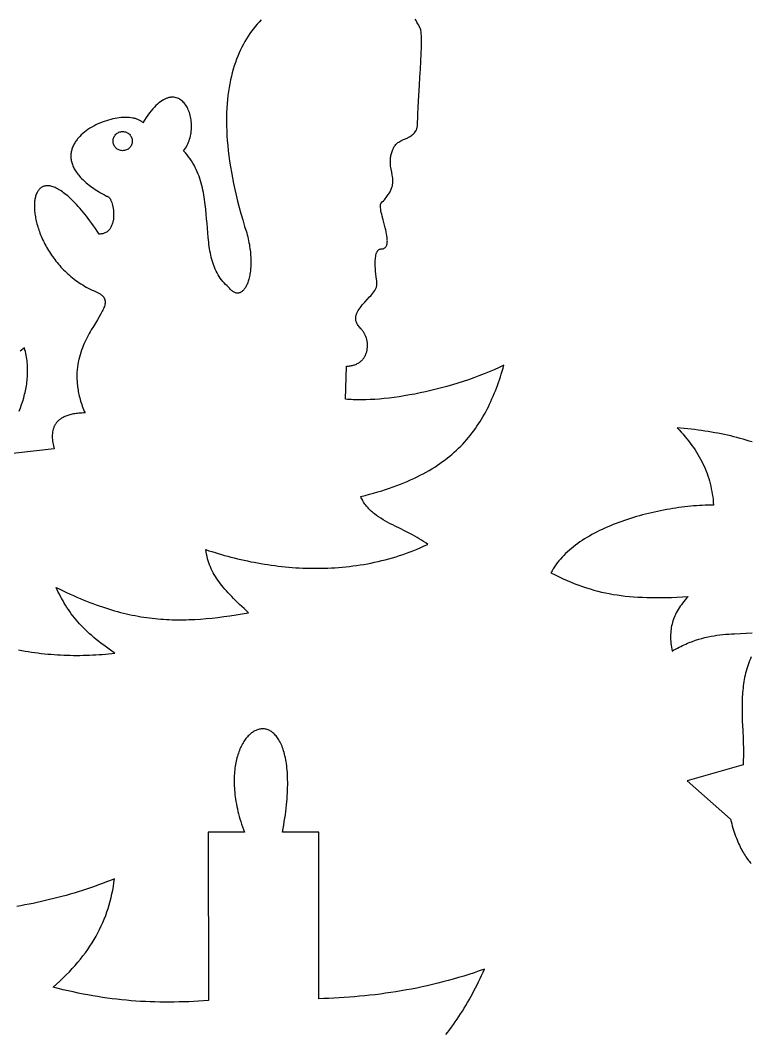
# Model space of a CAD drawing. Extents: x 2 to 372, y 3 to 246.
# Drawn here: x 151 to 192.9, y 124.4 to 182.4 of the extents above; entities that cross this region are included whole.
import ezdxf

# ---------------------------------------------------------------- set-up
doc = ezdxf.new("R2010")
doc.units = 0
doc.layers.add('Default_Layer', color=1, linetype='CONTINUOUS')
doc.layers.add('Vetor', color=1, linetype='CONTINUOUS')

msp = doc.modelspace()

# ---------------------------------------------------------------- linework, layer by layer
at = {"layer": 'Default_Layer'}
msp.add_lwpolyline([(156.304, 175.511), (156.307, 175.567), (156.315, 175.622), (156.329, 175.675), (156.347, 175.725), (156.371, 175.773), (156.398, 175.818), (156.43, 175.861), (156.465, 175.9), (156.504, 175.935), (156.547, 175.967), (156.592, 175.995), (156.64, 176.018), (156.691, 176.036), (156.743, 176.05), (156.798, 176.058), (156.854, 176.061), (156.91, 176.058), (156.965, 176.05), (157.018, 176.036), (157.068, 176.018), (157.116, 175.995), (157.162, 175.967), (157.204, 175.935), (157.243, 175.9), (157.279, 175.861), (157.31, 175.818), (157.338, 175.773), (157.361, 175.725), (157.379, 175.675), (157.393, 175.622), (157.401, 175.567), (157.404, 175.511), (157.401, 175.455), (157.393, 175.4), (157.379, 175.347), (157.361, 175.297), (157.338, 175.249), (157.31, 175.203), (157.279, 175.161), (157.243, 175.122), (157.204, 175.087), (157.162, 175.055), (157.116, 175.027), (157.068, 175.004), (157.018, 174.986), (156.965, 174.972), (156.91, 174.964), (156.854, 174.961), (156.798, 174.964), (156.743, 174.972), (156.691, 174.986), (156.64, 175.004), (156.592, 175.027), (156.547, 175.055), (156.504, 175.087), (156.465, 175.122), (156.43, 175.161), (156.398, 175.203), (156.371, 175.249), (156.347, 175.297), (156.329, 175.347), (156.315, 175.4), (156.307, 175.455), (156.304, 175.511)], close=True, dxfattribs=at)
at = {"layer": 'Vetor'}
for points in [[(164.793, 182.454), (164.68, 182.335), (164.569, 182.211), (164.46, 182.084), (164.354, 181.952), (164.251, 181.815), (164.151, 181.675), (164.053, 181.53), (163.959, 181.38), (163.867, 181.226), (163.779, 181.068), (163.694, 180.905), (163.612, 180.737), (163.534, 180.565), (163.459, 180.389), (163.388, 180.207), (163.32, 180.021), (163.256, 179.83), (163.197, 179.635), (163.141, 179.434), (163.089, 179.229), (163.041, 179.019), (162.997, 178.803), (162.958, 178.583), (162.923, 178.358), (162.893, 178.128), (162.867, 177.893), (162.846, 177.652), (162.83, 177.407), (162.818, 177.156), (162.812, 176.9), (162.81, 176.639), (162.814, 176.372), (162.822, 176.1), (162.836, 175.823), (162.856, 175.54), (162.881, 175.252), (162.911, 174.959), (162.947, 174.659), (162.989, 174.355), (163.036, 174.044), (163.09, 173.728), (163.149, 173.407), (163.215, 173.079), (163.286, 172.746), (163.364, 172.407), (163.448, 172.063), (163.539, 171.712), (163.636, 171.356), (163.74, 170.993), (163.851, 170.625), (163.968, 170.251), (163.999, 170.136), (164.027, 170.023), (164.053, 169.91), (164.078, 169.799), (164.099, 169.689), (164.119, 169.58), (164.137, 169.473), (164.152, 169.366), (164.166, 169.262), (164.178, 169.158), (164.187, 169.057), (164.195, 168.957), (164.201, 168.858), (164.205, 168.761), (164.207, 168.666), (164.207, 168.572), (164.206, 168.481), (164.203, 168.391), (164.199, 168.303), (164.193, 168.217), (164.185, 168.133), (164.176, 168.052), (164.165, 167.972), (164.153, 167.894), (164.14, 167.819), (164.125, 167.746), (164.109, 167.675), (164.091, 167.606), (164.073, 167.54), (164.053, 167.477), (164.032, 167.416), (164.01, 167.357), (163.986, 167.301), (163.962, 167.248), (163.937, 167.197), (163.911, 167.149), (163.883, 167.104), (163.855, 167.062), (163.826, 167.023), (163.797, 166.987), (163.766, 166.953), (163.735, 166.923), (163.703, 166.896), (163.671, 166.872), (163.638, 166.851), (163.604, 166.833), (163.57, 166.819), (163.535, 166.808), (163.5, 166.801), (163.464, 166.796), (163.428, 166.796), (163.392, 166.799), (163.355, 166.805), (163.319, 166.815), (163.281, 166.829), (163.244, 166.847), (163.207, 166.868), (163.169, 166.894), (163.132, 166.923), (163.094, 166.956), (163.057, 166.993), (163.019, 167.034), (162.982, 167.079), (162.945, 167.129), (162.849, 167.21), (162.759, 167.294), (162.674, 167.381), (162.595, 167.47), (162.52, 167.563), (162.45, 167.658), (162.384, 167.755), (162.323, 167.855), (162.265, 167.958), (162.212, 168.062), (162.163, 168.169), (162.117, 168.278), (162.075, 168.389), (162.036, 168.502), (162, 168.617), (161.967, 168.734), (161.937, 168.852), (161.909, 168.973), (161.884, 169.094), (161.86, 169.218), (161.839, 169.342), (161.82, 169.468), (161.803, 169.596), (161.787, 169.724), (161.758, 169.985), (161.734, 170.249), (161.712, 170.517), (161.692, 170.787), (161.671, 171.059), (161.648, 171.333), (161.622, 171.607), (161.591, 171.882), (161.574, 172.019), (161.555, 172.156), (161.534, 172.292), (161.511, 172.428), (161.486, 172.564), (161.458, 172.699), (161.428, 172.834), (161.395, 172.968), (161.359, 173.101), (161.32, 173.234), (161.278, 173.365), (161.233, 173.496), (161.184, 173.625), (161.131, 173.754), (161.074, 173.881), (161.013, 174.007), (160.947, 174.131), (160.877, 174.254), (160.803, 174.376), (160.723, 174.495), (160.639, 174.614), (160.549, 174.73), (160.454, 174.845), (160.353, 174.957), (160.409, 175.033), (160.462, 175.112), (160.51, 175.193), (160.554, 175.276), (160.594, 175.361), (160.631, 175.447), (160.664, 175.535), (160.694, 175.625), (160.719, 175.715), (160.741, 175.806), (160.76, 175.898), (160.775, 175.991), (160.787, 176.084), (160.796, 176.177), (160.801, 176.27), (160.802, 176.362), (160.801, 176.454), (160.797, 176.546), (160.789, 176.636), (160.778, 176.725), (160.764, 176.813), (160.748, 176.9), (160.728, 176.985), (160.705, 177.068), (160.68, 177.149), (160.652, 177.228), (160.621, 177.304), (160.588, 177.377), (160.552, 177.448), (160.513, 177.516), (160.472, 177.58), (160.428, 177.641), (160.382, 177.698), (160.333, 177.751), (160.282, 177.8), (160.229, 177.845), (160.174, 177.886), (160.116, 177.922), (160.057, 177.953), (159.995, 177.979), (159.931, 177.999), (159.865, 178.014), (159.798, 178.024), (159.763, 178.027), (159.728, 178.028), (159.692, 178.027), (159.656, 178.025), (159.62, 178.022), (159.583, 178.017), (159.546, 178.01), (159.508, 178.002), (159.47, 177.992), (159.432, 177.98), (159.393, 177.966), (159.353, 177.951), (159.273, 177.916), (159.192, 177.873), (159.109, 177.822), (159.025, 177.765), (158.939, 177.699), (158.852, 177.625), (158.764, 177.543), (158.674, 177.452), (158.583, 177.353), (158.491, 177.245), (158.398, 177.128), (158.304, 177.002), (158.209, 176.866), (158.113, 176.721), (158.016, 176.566), (157.984, 176.594), (157.95, 176.621), (157.915, 176.646), (157.879, 176.67), (157.841, 176.692), (157.801, 176.713), (157.761, 176.733), (157.718, 176.751), (157.675, 176.768), (157.63, 176.784), (157.584, 176.798), (157.537, 176.811), (157.489, 176.822), (157.44, 176.833), (157.338, 176.85), (157.232, 176.861), (157.123, 176.868), (157.011, 176.87), (156.896, 176.867), (156.779, 176.86), (156.66, 176.848), (156.539, 176.831), (156.417, 176.81), (156.293, 176.784), (156.17, 176.755), (156.046, 176.721), (155.922, 176.683), (155.798, 176.641), (155.675, 176.596), (155.554, 176.546), (155.434, 176.493), (155.315, 176.436), (155.199, 176.376), (155.086, 176.312), (154.975, 176.245), (154.868, 176.174), (154.764, 176.101), (154.665, 176.024), (154.569, 175.944), (154.479, 175.862), (154.393, 175.777), (154.313, 175.689), (154.275, 175.644), (154.239, 175.598), (154.204, 175.552), (154.17, 175.505), (154.138, 175.457), (154.108, 175.409), (154.08, 175.36), (154.053, 175.311), (154.028, 175.261), (154.005, 175.211), (153.984, 175.16), (153.965, 175.108), (153.948, 175.056), (153.932, 175.004), (153.919, 174.951), (153.908, 174.897), (153.899, 174.843), (153.892, 174.789), (153.888, 174.734), (153.886, 174.679), (153.886, 174.623), (153.888, 174.567), (153.893, 174.51), (153.9, 174.453), (153.91, 174.396), (153.922, 174.338), (153.937, 174.28), (153.955, 174.222), (153.975, 174.163), (153.998, 174.104), (154.024, 174.044), (154.052, 173.985), (154.083, 173.925), (154.118, 173.864), (154.155, 173.804), (154.195, 173.743), (154.238, 173.682), (154.285, 173.62), (154.334, 173.559), (154.387, 173.497), (154.442, 173.435), (154.501, 173.373), (154.564, 173.31), (154.629, 173.248), (154.698, 173.185), (154.771, 173.122), (154.847, 173.059), (154.926, 172.996), (155.009, 172.933), (155.096, 172.869), (155.186, 172.806), (155.28, 172.743), (155.378, 172.679), (155.479, 172.615), (155.584, 172.552), (155.694, 172.488), (155.807, 172.424), (155.924, 172.36), (155.946, 172.357), (155.969, 172.351), (155.991, 172.342), (156.012, 172.33), (156.033, 172.316), (156.054, 172.298), (156.074, 172.278), (156.094, 172.256), (156.113, 172.231), (156.132, 172.205), (156.149, 172.175), (156.167, 172.144), (156.2, 172.076), (156.229, 172.002), (156.256, 171.92), (156.28, 171.834), (156.3, 171.743), (156.316, 171.648), (156.328, 171.55), (156.336, 171.45), (156.34, 171.348), (156.339, 171.246), (156.333, 171.144), (156.322, 171.044), (156.306, 170.945), (156.296, 170.896), (156.284, 170.848), (156.271, 170.801), (156.257, 170.755), (156.241, 170.71), (156.223, 170.666), (156.204, 170.624), (156.184, 170.582), (156.161, 170.543), (156.137, 170.504), (156.112, 170.468), (156.084, 170.433), (156.055, 170.4), (156.025, 170.369), (155.992, 170.34), (155.958, 170.313), (155.922, 170.288), (155.883, 170.266), (155.843, 170.246), (155.802, 170.229), (155.758, 170.215), (155.712, 170.203), (155.664, 170.194), (155.614, 170.188), (155.562, 170.185), (155.508, 170.185), (155.399, 170.346), (155.292, 170.502), (155.185, 170.653), (155.081, 170.798), (154.978, 170.938), (154.877, 171.072), (154.777, 171.201), (154.679, 171.326), (154.582, 171.444), (154.487, 171.558), (154.393, 171.667), (154.302, 171.771), (154.211, 171.871), (154.123, 171.965), (154.035, 172.055), (153.95, 172.14), (153.866, 172.22), (153.784, 172.296), (153.703, 172.367), (153.624, 172.434), (153.547, 172.497), (153.471, 172.555), (153.397, 172.609), (153.324, 172.659), (153.253, 172.704), (153.184, 172.746), (153.117, 172.784), (153.051, 172.817), (152.986, 172.847), (152.924, 172.873), (152.863, 172.896), (152.803, 172.914), (152.745, 172.929), (152.689, 172.941), (152.635, 172.949), (152.582, 172.953), (152.531, 172.954), (152.482, 172.952), (152.434, 172.946), (152.388, 172.938), (152.344, 172.926), (152.301, 172.911), (152.26, 172.893), (152.221, 172.872), (152.184, 172.849), (152.148, 172.822), (152.114, 172.793), (152.081, 172.761), (152.051, 172.726), (152.022, 172.689), (151.995, 172.649), (151.969, 172.607), (151.945, 172.562), (151.923, 172.515), (151.903, 172.466), (151.884, 172.414), (151.867, 172.361), (151.852, 172.305), (151.839, 172.247), (151.827, 172.188), (151.818, 172.126), (151.809, 172.063), (151.803, 171.997), (151.799, 171.93), (151.796, 171.862), (151.795, 171.791), (151.795, 171.72), (151.798, 171.647), (151.802, 171.572), (151.808, 171.496), (151.816, 171.419), (151.826, 171.34), (151.837, 171.26), (151.851, 171.18), (151.866, 171.098), (151.883, 171.015), (151.901, 170.931), (151.922, 170.847), (151.944, 170.761), (151.968, 170.675), (151.994, 170.588), (152.022, 170.501), (152.051, 170.413), (152.083, 170.324), (152.116, 170.235), (152.151, 170.146), (152.188, 170.056), (152.227, 169.967), (152.268, 169.877), (152.31, 169.786), (152.354, 169.696), (152.4, 169.606), (152.449, 169.516), (152.498, 169.426), (152.55, 169.336), (152.604, 169.246), (152.659, 169.157), (152.717, 169.068), (152.776, 168.98), (152.837, 168.892), (152.9, 168.804), (152.965, 168.717), (153.032, 168.631), (153.101, 168.546), (153.171, 168.461), (153.244, 168.377), (153.318, 168.294), (153.395, 168.212), (153.473, 168.132), (153.553, 168.052), (153.635, 167.973), (153.719, 167.896), (153.805, 167.82), (153.893, 167.745), (153.983, 167.672), (154.075, 167.6), (154.169, 167.53), (154.264, 167.461), (154.362, 167.394), (154.461, 167.329), (154.563, 167.265), (154.666, 167.203), (154.772, 167.144), (154.879, 167.086), (154.989, 167.03), (155.1, 166.976), (155.213, 166.925), (155.329, 166.875), (155.417, 166.836), (155.497, 166.795), (155.568, 166.752), (155.6, 166.73), (155.63, 166.708), (155.658, 166.685), (155.683, 166.662), (155.707, 166.638), (155.729, 166.615), (155.749, 166.59), (155.767, 166.565), (155.783, 166.54), (155.797, 166.514), (155.81, 166.488), (155.821, 166.462), (155.83, 166.435), (155.837, 166.407), (155.843, 166.379), (155.847, 166.351), (155.85, 166.322), (155.851, 166.293), (155.848, 166.233), (155.84, 166.171), (155.827, 166.107), (155.808, 166.041), (155.785, 165.973), (155.757, 165.903), (155.725, 165.831), (155.689, 165.757), (155.649, 165.681), (155.606, 165.603), (155.512, 165.439), (155.407, 165.267), (155.295, 165.085), (155.178, 164.894), (155.058, 164.693), (154.998, 164.588), (154.938, 164.481), (154.879, 164.372), (154.82, 164.26), (154.763, 164.145), (154.707, 164.028), (154.652, 163.908), (154.6, 163.785), (154.55, 163.659), (154.502, 163.531), (154.457, 163.4), (154.416, 163.266), (154.378, 163.129), (154.343, 162.989), (154.313, 162.846), (154.287, 162.7), (154.265, 162.551), (154.249, 162.399), (154.237, 162.244), (154.232, 162.086), (154.231, 162.006), (154.232, 161.925), (154.234, 161.843), (154.238, 161.76), (154.243, 161.677), (154.25, 161.592), (154.259, 161.507), (154.27, 161.421), (154.282, 161.335), (154.296, 161.247), (154.312, 161.159), (154.329, 161.07), (154.349, 160.98), (154.37, 160.889), (154.394, 160.797), (154.419, 160.704), (154.447, 160.611), (154.476, 160.517), (154.508, 160.422), (154.542, 160.326), (154.578, 160.229), (154.616, 160.131), (154.657, 160.032), (154.7, 159.933), (154.607, 159.93), (154.518, 159.926), (154.431, 159.921), (154.347, 159.914), (154.266, 159.906), (154.188, 159.896), (154.112, 159.885), (154.039, 159.872), (153.968, 159.859), (153.9, 159.844), (153.835, 159.827), (153.772, 159.81), (153.711, 159.791), (153.653, 159.771), (153.597, 159.75), (153.544, 159.727), (153.493, 159.704), (153.444, 159.68), (153.397, 159.654), (153.353, 159.628), (153.31, 159.6), (153.27, 159.572), (153.232, 159.542), (153.195, 159.512), (153.161, 159.481), (153.128, 159.449), (153.098, 159.416), (153.069, 159.382), (153.042, 159.348), (153.017, 159.312), (152.994, 159.276), (152.972, 159.24), (152.952, 159.203), (152.933, 159.165), (152.916, 159.126), (152.901, 159.087), (152.887, 159.047), (152.875, 159.007), (152.854, 158.925), (152.838, 158.842), (152.828, 158.756), (152.822, 158.67), (152.821, 158.582), (152.823, 158.494), (152.829, 158.405), (152.839, 158.315), (152.852, 158.225), (152.867, 158.135), (152.885, 158.045), (152.905, 157.956), (152.927, 157.867), (149.707, 157.504)], [(150.893, 146.347), (151.078, 146.314), (151.262, 146.283), (151.447, 146.253), (151.632, 146.226), (151.816, 146.2), (152.001, 146.176), (152.187, 146.154), (152.372, 146.135), (152.557, 146.117), (152.742, 146.1), (152.927, 146.086), (153.112, 146.074), (153.297, 146.063), (153.482, 146.055), (153.666, 146.048), (153.851, 146.043), (154.035, 146.04), (154.22, 146.039), (154.404, 146.04), (154.587, 146.042), (154.771, 146.047), (154.954, 146.053), (155.137, 146.061), (155.32, 146.071), (155.503, 146.082), (155.685, 146.096), (155.866, 146.111), (156.048, 146.128), (156.229, 146.147), (156.409, 146.168), (156.242, 146.28), (156.079, 146.392), (155.922, 146.503), (155.77, 146.614), (155.622, 146.725), (155.48, 146.836), (155.342, 146.948), (155.208, 147.059), (155.079, 147.17), (154.954, 147.282), (154.833, 147.394), (154.716, 147.506), (154.603, 147.619), (154.494, 147.732), (154.388, 147.846), (154.286, 147.961), (154.188, 148.076), (154.092, 148.192), (154, 148.309), (153.912, 148.427), (153.826, 148.545), (153.743, 148.665), (153.662, 148.786), (153.585, 148.908), (153.509, 149.031), (153.437, 149.156), (153.366, 149.282), (153.298, 149.409), (153.232, 149.538), (153.167, 149.668), (153.105, 149.8), (153.044, 149.934), (153.246, 149.834), (153.445, 149.737), (153.642, 149.644), (153.838, 149.553), (154.031, 149.466), (154.222, 149.382), (154.412, 149.301), (154.599, 149.223), (154.785, 149.147), (154.969, 149.075), (155.152, 149.006), (155.333, 148.939), (155.513, 148.875), (155.691, 148.814), (155.867, 148.756), (156.043, 148.7), (156.217, 148.647), (156.39, 148.597), (156.562, 148.549), (156.732, 148.504), (156.902, 148.461), (157.071, 148.421), (157.238, 148.383), (157.405, 148.348), (157.571, 148.315), (157.737, 148.284), (157.902, 148.256), (158.066, 148.23), (158.229, 148.206), (158.392, 148.184), (158.555, 148.164), (158.717, 148.147), (158.879, 148.131), (159.041, 148.118), (159.203, 148.106), (159.364, 148.097), (159.526, 148.089), (159.687, 148.083), (159.848, 148.079), (160.01, 148.077), (160.172, 148.077), (160.334, 148.079), (160.496, 148.082), (160.659, 148.086), (160.822, 148.093), (160.985, 148.101), (161.314, 148.121), (161.645, 148.148), (161.98, 148.18), (162.318, 148.217), (162.66, 148.26), (163.007, 148.307), (163.359, 148.358), (163.716, 148.414), (164.079, 148.473), (163.813, 148.722), (163.562, 148.96), (163.327, 149.189), (163.215, 149.3), (163.107, 149.41), (163.003, 149.518), (162.903, 149.624), (162.807, 149.73), (162.714, 149.835), (162.625, 149.939), (162.54, 150.043), (162.459, 150.147), (162.381, 150.251), (162.307, 150.355), (162.237, 150.459), (162.17, 150.564), (162.107, 150.671), (162.047, 150.778), (161.991, 150.887), (161.938, 150.997), (161.889, 151.109), (161.843, 151.223), (161.801, 151.339), (161.762, 151.458), (161.726, 151.58), (161.694, 151.704), (161.665, 151.832), (161.64, 151.963), (161.617, 152.097), (161.794, 152.039), (161.972, 151.982), (162.151, 151.927), (162.332, 151.873), (162.514, 151.82), (162.697, 151.768), (162.881, 151.718), (163.067, 151.669), (163.254, 151.622), (163.442, 151.576), (163.631, 151.532), (163.821, 151.489), (164.012, 151.448), (164.204, 151.408), (164.398, 151.371), (164.592, 151.335), (164.787, 151.301), (164.982, 151.268), (165.179, 151.238), (165.377, 151.209), (165.575, 151.183), (165.774, 151.158), (165.973, 151.135), (166.174, 151.114), (166.375, 151.096), (166.576, 151.079), (166.778, 151.065), (166.981, 151.053), (167.184, 151.043), (167.388, 151.035), (167.592, 151.03), (167.796, 151.027), (168.001, 151.027), (168.206, 151.029), (168.412, 151.033), (168.617, 151.04), (168.823, 151.049), (169.029, 151.061), (169.235, 151.075), (169.442, 151.093), (169.648, 151.113), (169.855, 151.135), (170.061, 151.161), (170.268, 151.189), (170.474, 151.22), (170.681, 151.254), (170.887, 151.29), (171.093, 151.33), (171.299, 151.373), (171.505, 151.419), (171.71, 151.468), (171.916, 151.52), (172.12, 151.575), (172.325, 151.633), (172.529, 151.694), (172.733, 151.759), (172.936, 151.827), (173.139, 151.899), (173.341, 151.973), (173.543, 152.052), (173.744, 152.133), (173.945, 152.218), (174.145, 152.307), (174.344, 152.399), (174.231, 152.485), (174.113, 152.568), (173.991, 152.649), (173.865, 152.727), (173.735, 152.803), (173.602, 152.877), (173.466, 152.95), (173.328, 153.022), (173.047, 153.162), (172.763, 153.302), (172.478, 153.442), (172.337, 153.514), (172.197, 153.586), (172.059, 153.66), (171.923, 153.736), (171.79, 153.814), (171.66, 153.894), (171.534, 153.977), (171.412, 154.062), (171.294, 154.151), (171.237, 154.197), (171.181, 154.243), (171.127, 154.291), (171.074, 154.339), (171.022, 154.389), (170.972, 154.439), (170.924, 154.491), (170.877, 154.544), (170.832, 154.598), (170.789, 154.653), (170.747, 154.71), (170.707, 154.767), (170.67, 154.826), (170.634, 154.887), (170.6, 154.948), (170.568, 155.011), (170.539, 155.076), (170.511, 155.142), (170.761, 155.204), (171.005, 155.268), (171.244, 155.334), (171.478, 155.402), (171.708, 155.472), (171.932, 155.543), (172.151, 155.616), (172.365, 155.692), (172.575, 155.769), (172.78, 155.847), (172.98, 155.928), (173.176, 156.011), (173.368, 156.095), (173.555, 156.181), (173.737, 156.269), (173.915, 156.358), (174.089, 156.45), (174.259, 156.543), (174.425, 156.638), (174.587, 156.735), (174.745, 156.834), (174.899, 156.934), (175.049, 157.036), (175.195, 157.14), (175.338, 157.245), (175.477, 157.353), (175.612, 157.462), (175.744, 157.573), (175.872, 157.685), (175.998, 157.799), (176.119, 157.915), (176.238, 158.033), (176.353, 158.152), (176.466, 158.273), (176.575, 158.396), (176.681, 158.521), (176.785, 158.647), (176.885, 158.774), (176.983, 158.904), (177.078, 159.035), (177.171, 159.168), (177.26, 159.302), (177.348, 159.438), (177.433, 159.576), (177.515, 159.715), (177.596, 159.856), (177.674, 159.999), (177.749, 160.143), (177.823, 160.289), (177.895, 160.436), (177.964, 160.585), (178.032, 160.736), (178.098, 160.888), (178.162, 161.042), (178.224, 161.198), (178.285, 161.355), (178.344, 161.513), (178.402, 161.673), (178.458, 161.835), (178.513, 161.998), (178.567, 162.163), (178.619, 162.329), (178.67, 162.497), (178.72, 162.666), (178.443, 162.536), (178.16, 162.409), (177.873, 162.287), (177.581, 162.168), (177.285, 162.053), (176.985, 161.943), (176.682, 161.837), (176.377, 161.734), (176.07, 161.637), (175.762, 161.543), (175.452, 161.454), (175.143, 161.37), (174.833, 161.29), (174.524, 161.215), (174.216, 161.144), (173.909, 161.079), (173.605, 161.018), (173.303, 160.961), (173.004, 160.91), (172.709, 160.864), (172.419, 160.823), (172.132, 160.787), (171.852, 160.756), (171.576, 160.73), (171.307, 160.71), (171.045, 160.695), (170.79, 160.685), (170.542, 160.681), (170.303, 160.683), (170.073, 160.69), (169.961, 160.695), (169.851, 160.702), (169.744, 160.711), (169.64, 160.721), (169.689, 162.618), (169.749, 162.619), (169.808, 162.622), (169.866, 162.627), (169.921, 162.634), (169.975, 162.643), (170.028, 162.654), (170.079, 162.667), (170.128, 162.682), (170.176, 162.698), (170.222, 162.716), (170.267, 162.736), (170.31, 162.757), (170.351, 162.78), (170.391, 162.804), (170.429, 162.829), (170.466, 162.856), (170.501, 162.885), (170.535, 162.914), (170.567, 162.945), (170.598, 162.977), (170.627, 163.01), (170.655, 163.044), (170.681, 163.079), (170.705, 163.115), (170.728, 163.152), (170.75, 163.19), (170.77, 163.229), (170.788, 163.268), (170.805, 163.308), (170.821, 163.349), (170.835, 163.391), (170.848, 163.433), (170.859, 163.475), (170.869, 163.518), (170.884, 163.605), (170.893, 163.693), (170.897, 163.782), (170.895, 163.871), (170.888, 163.96), (170.875, 164.049), (170.856, 164.136), (170.832, 164.223), (170.803, 164.308), (170.768, 164.39), (170.727, 164.471), (170.705, 164.51), (170.682, 164.548), (170.657, 164.585), (170.631, 164.622), (170.604, 164.657), (170.575, 164.692), (170.545, 164.726), (170.514, 164.758), (170.468, 164.806), (170.427, 164.853), (170.39, 164.9), (170.356, 164.946), (170.327, 164.992), (170.301, 165.038), (170.279, 165.083), (170.261, 165.128), (170.246, 165.173), (170.234, 165.217), (170.226, 165.261), (170.221, 165.305), (170.218, 165.348), (170.219, 165.391), (170.222, 165.433), (170.228, 165.476), (170.237, 165.518), (170.247, 165.559), (170.261, 165.601), (170.276, 165.642), (170.294, 165.683), (170.313, 165.724), (170.335, 165.764), (170.358, 165.805), (170.409, 165.885), (170.466, 165.964), (170.527, 166.042), (170.593, 166.12), (170.661, 166.197), (170.732, 166.274), (170.876, 166.427), (171.017, 166.578), (171.085, 166.653), (171.149, 166.728), (171.209, 166.804), (171.264, 166.879), (171.313, 166.954), (171.335, 166.992), (171.355, 167.03), (171.373, 167.068), (171.389, 167.106), (171.403, 167.144), (171.415, 167.182), (171.424, 167.221), (171.431, 167.259), (171.435, 167.298), (171.437, 167.336), (171.433, 167.391), (171.423, 167.478), (171.393, 167.73), (171.376, 167.885), (171.36, 168.053), (171.347, 168.228), (171.343, 168.317), (171.339, 168.407), (171.338, 168.495), (171.339, 168.582), (171.341, 168.668), (171.346, 168.751), (171.354, 168.831), (171.365, 168.907), (171.379, 168.979), (171.396, 169.047), (171.416, 169.108), (171.428, 169.137), (171.441, 169.163), (171.454, 169.189), (171.469, 169.212), (171.485, 169.233), (171.502, 169.253), (171.52, 169.271), (171.539, 169.286), (171.559, 169.299), (171.581, 169.311), (171.603, 169.319), (171.627, 169.326), (171.653, 169.329), (171.679, 169.331), (171.721, 169.332), (171.76, 169.337), (171.795, 169.346), (171.828, 169.357), (171.858, 169.371), (171.885, 169.389), (171.91, 169.409), (171.932, 169.432), (171.952, 169.457), (171.969, 169.485), (171.984, 169.515), (171.997, 169.548), (172.008, 169.583), (172.016, 169.62), (172.023, 169.659), (172.028, 169.7), (172.031, 169.743), (172.032, 169.787), (172.031, 169.834), (172.029, 169.881), (172.021, 169.981), (172.008, 170.085), (171.99, 170.193), (171.968, 170.305), (171.943, 170.419), (171.916, 170.535), (171.856, 170.768), (171.795, 170.998), (171.736, 171.219), (171.71, 171.324), (171.686, 171.424), (171.666, 171.519), (171.65, 171.607), (171.639, 171.688), (171.633, 171.761), (171.633, 171.794), (171.634, 171.825), (171.637, 171.854), (171.641, 171.88), (171.648, 171.904), (171.656, 171.924), (171.667, 171.943), (171.679, 171.958), (171.743, 172.023), (171.803, 172.087), (171.86, 172.15), (171.912, 172.211), (171.961, 172.271), (172.006, 172.329), (172.048, 172.387), (172.087, 172.443), (172.123, 172.498), (172.155, 172.552), (172.184, 172.605), (172.211, 172.657), (172.235, 172.708), (172.256, 172.758), (172.275, 172.808), (172.292, 172.856), (172.306, 172.904), (172.318, 172.951), (172.327, 172.997), (172.335, 173.043), (172.341, 173.089), (172.346, 173.133), (172.348, 173.178), (172.349, 173.222), (172.347, 173.308), (172.341, 173.394), (172.33, 173.479), (172.317, 173.563), (172.284, 173.732), (172.25, 173.904), (172.234, 173.993), (172.221, 174.083), (172.211, 174.175), (172.205, 174.27), (172.204, 174.368), (172.206, 174.418), (172.209, 174.469), (172.214, 174.521), (172.22, 174.574), (172.229, 174.628), (172.239, 174.683), (172.252, 174.739), (172.266, 174.797), (172.283, 174.855), (172.303, 174.915), (172.325, 174.976), (172.35, 175.039), (172.377, 175.103), (172.408, 175.168), (172.422, 175.195), (172.437, 175.221), (172.471, 175.269), (172.509, 175.314), (172.55, 175.355), (172.594, 175.392), (172.641, 175.427), (172.691, 175.46), (172.743, 175.491), (172.797, 175.519), (172.852, 175.547), (172.966, 175.599), (173.082, 175.65), (173.197, 175.703), (173.253, 175.731), (173.308, 175.761), (173.362, 175.792), (173.414, 175.826), (173.464, 175.862), (173.511, 175.901), (173.555, 175.943), (173.596, 175.989), (173.633, 176.039), (173.667, 176.093), (173.682, 176.122), (173.696, 176.152), (173.709, 176.184), (173.721, 176.216), (173.731, 176.25), (173.741, 176.286), (173.749, 176.323), (173.755, 176.361), (173.76, 176.401), (173.764, 176.442), (173.766, 176.486), (173.767, 176.53), (173.768, 176.64), (173.772, 176.767), (173.783, 177.07), (173.801, 177.426), (173.824, 177.826), (173.877, 178.711), (173.904, 179.174), (173.93, 179.636), (173.953, 180.086), (173.972, 180.512), (173.984, 180.905), (173.988, 181.084), (173.989, 181.252), (173.989, 181.405), (173.986, 181.542), (173.98, 181.663), (173.971, 181.765), (173.96, 181.848), (173.953, 181.882), (173.945, 181.91), (173.937, 181.933), (173.927, 181.949), (173.917, 181.96), (173.911, 181.963), (173.905, 181.965), (173.869, 182.058), (173.828, 182.149), (173.782, 182.239), (173.732, 182.328), (173.679, 182.415), (173.621, 182.501)], [(150.926, 160.043), (150.997, 160.232), (151.064, 160.422), (151.126, 160.614), (151.183, 160.807), (151.234, 161.001), (151.258, 161.098), (151.28, 161.196), (151.3, 161.295), (151.319, 161.393), (151.337, 161.492), (151.352, 161.592), (151.366, 161.692), (151.378, 161.792), (151.388, 161.892), (151.396, 161.993), (151.402, 162.095), (151.407, 162.196), (151.409, 162.299), (151.409, 162.401), (151.407, 162.504), (151.402, 162.608), (151.396, 162.711), (151.387, 162.816), (151.376, 162.92), (151.362, 163.026), (151.346, 163.131), (151.327, 163.237), (151.306, 163.344), (151.282, 163.451), (151.256, 163.558), (151.227, 163.666), (151.144, 163.601), (151.059, 163.535), (150.972, 163.47)], [(192.944, 158.268), (192.774, 158.323), (192.602, 158.376), (192.428, 158.427), (192.254, 158.475), (192.077, 158.522), (191.9, 158.568), (191.721, 158.611), (191.54, 158.652), (191.359, 158.692), (191.175, 158.73), (190.99, 158.766), (190.804, 158.801), (190.616, 158.834), (190.426, 158.865), (190.235, 158.895), (190.042, 158.923), (189.848, 158.95), (189.651, 158.976), (189.454, 159), (189.254, 159.022), (189.053, 159.044), (188.645, 159.083), (188.763, 158.958), (188.878, 158.833), (188.989, 158.707), (189.097, 158.581), (189.202, 158.455), (189.303, 158.328), (189.401, 158.2), (189.495, 158.072), (189.586, 157.943), (189.673, 157.813), (189.757, 157.683), (189.838, 157.551), (189.915, 157.419), (189.989, 157.285), (190.059, 157.151), (190.126, 157.015), (190.19, 156.879), (190.25, 156.741), (190.307, 156.602), (190.36, 156.461), (190.41, 156.32), (190.456, 156.177), (190.499, 156.032), (190.539, 155.886), (190.575, 155.738), (190.608, 155.589), (190.637, 155.438), (190.663, 155.285), (190.686, 155.131), (190.705, 154.975), (190.721, 154.816), (190.733, 154.656), (190.575, 154.654), (190.415, 154.649), (190.254, 154.643), (190.091, 154.635), (189.926, 154.625), (189.76, 154.614), (189.593, 154.6), (189.424, 154.585), (189.255, 154.567), (189.084, 154.548), (188.913, 154.527), (188.741, 154.505), (188.568, 154.48), (188.395, 154.453), (188.221, 154.425), (188.047, 154.395), (187.873, 154.363), (187.699, 154.329), (187.524, 154.293), (187.35, 154.255), (187.176, 154.216), (187.003, 154.174), (186.829, 154.131), (186.657, 154.086), (186.485, 154.039), (186.313, 153.99), (186.143, 153.94), (185.973, 153.887), (185.805, 153.833), (185.638, 153.777), (185.472, 153.719), (185.307, 153.659), (185.144, 153.597), (184.982, 153.534), (184.823, 153.468), (184.665, 153.401), (184.509, 153.332), (184.355, 153.261), (184.203, 153.188), (184.053, 153.113), (183.906, 153.037), (183.761, 152.958), (183.618, 152.878), (183.479, 152.796), (183.342, 152.712), (183.208, 152.626), (183.077, 152.538), (182.949, 152.449), (182.824, 152.357), (182.703, 152.264), (182.585, 152.169), (182.471, 152.072), (182.36, 151.973), (182.253, 151.873), (182.149, 151.77), (182.05, 151.666), (181.955, 151.56), (181.864, 151.452), (181.777, 151.342), (181.694, 151.23), (181.616, 151.116), (181.543, 151.001), (181.474, 150.884), (181.41, 150.765), (181.649, 150.647), (181.884, 150.536), (182.115, 150.431), (182.342, 150.331), (182.566, 150.237), (182.788, 150.148), (183.008, 150.064), (183.227, 149.986), (183.444, 149.913), (183.661, 149.845), (183.878, 149.782), (184.096, 149.724), (184.314, 149.67), (184.534, 149.621), (184.755, 149.576), (184.979, 149.536), (185.206, 149.5), (185.436, 149.469), (185.67, 149.441), (185.908, 149.417), (186.151, 149.397), (186.4, 149.381), (186.654, 149.369), (186.914, 149.36), (187.181, 149.354), (187.455, 149.352), (187.736, 149.353), (188.026, 149.357), (188.325, 149.364), (188.632, 149.374), (188.949, 149.387), (189.276, 149.403), (189.191, 149.31), (189.109, 149.218), (189.031, 149.125), (188.958, 149.033), (188.889, 148.941), (188.823, 148.849), (188.762, 148.757), (188.704, 148.665), (188.651, 148.573), (188.601, 148.481), (188.555, 148.388), (188.512, 148.295), (188.473, 148.202), (188.438, 148.108), (188.406, 148.014), (188.378, 147.919), (188.353, 147.823), (188.332, 147.728), (188.314, 147.631), (188.299, 147.534), (188.287, 147.436), (188.278, 147.337), (188.273, 147.237), (188.27, 147.136), (188.271, 147.034), (188.274, 146.931), (188.281, 146.827), (188.29, 146.722), (188.302, 146.616), (188.317, 146.508), (188.334, 146.399), (188.354, 146.289), (188.457, 146.347), (188.558, 146.403), (188.659, 146.456), (188.758, 146.508), (188.857, 146.556), (188.955, 146.603), (189.052, 146.648), (189.148, 146.69), (189.243, 146.731), (189.337, 146.77), (189.524, 146.841), (189.707, 146.906), (189.888, 146.963), (190.066, 147.015), (190.243, 147.06), (190.417, 147.1), (190.59, 147.135), (190.761, 147.165), (190.93, 147.191), (191.099, 147.213), (191.267, 147.232), (191.435, 147.247), (191.602, 147.26), (191.769, 147.271), (191.936, 147.281), (192.271, 147.296), (192.61, 147.308), (192.954, 147.323)], [(192.901, 145.951), (192.848, 145.838), (192.8, 145.724), (192.754, 145.609), (192.712, 145.493), (192.673, 145.376), (192.636, 145.258), (192.603, 145.139), (192.572, 145.019), (192.544, 144.899), (192.518, 144.778), (192.495, 144.657), (192.474, 144.534), (192.455, 144.411), (192.439, 144.288), (192.424, 144.164), (192.412, 144.039), (192.401, 143.914), (192.392, 143.789), (192.385, 143.663), (192.379, 143.537), (192.372, 143.283), (192.37, 143.029), (192.372, 142.774), (192.377, 142.519), (192.385, 142.264), (192.405, 141.754), (192.427, 141.247), (192.436, 140.996), (192.443, 140.746), (192.447, 140.499), (192.447, 140.253), (192.442, 140.011), (192.432, 139.771), (189.228, 138.847), (191.704, 136.657), (191.738, 136.523), (191.774, 136.393), (191.81, 136.265), (191.846, 136.141), (191.884, 136.019), (191.923, 135.901), (191.962, 135.786), (192.002, 135.674), (192.043, 135.565), (192.085, 135.46), (192.128, 135.357), (192.171, 135.257), (192.215, 135.161), (192.259, 135.067), (192.305, 134.976), (192.351, 134.888), (192.397, 134.803), (192.444, 134.722), (192.492, 134.642), (192.54, 134.566), (192.589, 134.493), (192.639, 134.422), (192.689, 134.355), (192.739, 134.29), (192.791, 134.228), (192.842, 134.168), (192.894, 134.112)], [(175.392, 124.304), (175.502, 124.447), (175.61, 124.591), (175.718, 124.738), (175.824, 124.886), (175.929, 125.036), (176.032, 125.188), (176.134, 125.341), (176.235, 125.497), (176.335, 125.655), (176.434, 125.814), (176.531, 125.976), (176.627, 126.139), (176.722, 126.304), (176.815, 126.471), (176.907, 126.64), (176.999, 126.811), (177.088, 126.984), (177.177, 127.159), (177.264, 127.336), (177.35, 127.514), (177.435, 127.695), (177.519, 127.877), (177.601, 128.062), (177.304, 127.955), (177.007, 127.853), (176.709, 127.754), (176.411, 127.66), (176.112, 127.569), (175.814, 127.482), (175.515, 127.399), (175.216, 127.32), (174.917, 127.244), (174.618, 127.171), (174.318, 127.102), (174.019, 127.037), (173.72, 126.975), (173.421, 126.916), (173.122, 126.861), (172.824, 126.809), (172.525, 126.759), (172.227, 126.713), (171.929, 126.67), (171.631, 126.63), (171.334, 126.593), (171.037, 126.559), (170.74, 126.528), (170.444, 126.499), (170.149, 126.473), (169.854, 126.45), (169.56, 126.429), (169.266, 126.411), (168.973, 126.395), (168.68, 126.382), (168.389, 126.371), (168.098, 126.362), (168.098, 135.9), (166.017, 135.9), (166.056, 136.11), (166.092, 136.316), (166.125, 136.518), (166.156, 136.716), (166.184, 136.909), (166.209, 137.099), (166.231, 137.284), (166.25, 137.465), (166.268, 137.643), (166.282, 137.816), (166.294, 137.985), (166.304, 138.151), (166.311, 138.312), (166.315, 138.469), (166.318, 138.623), (166.318, 138.773), (166.316, 138.918), (166.312, 139.06), (166.306, 139.199), (166.298, 139.333), (166.287, 139.463), (166.275, 139.59), (166.261, 139.713), (166.245, 139.833), (166.227, 139.948), (166.208, 140.06), (166.186, 140.169), (166.163, 140.273), (166.139, 140.374), (166.113, 140.472), (166.085, 140.566), (166.056, 140.656), (166.025, 140.743), (165.993, 140.826), (165.96, 140.906), (165.925, 140.982), (165.89, 141.055), (165.853, 141.124), (165.814, 141.19), (165.775, 141.253), (165.735, 141.312), (165.694, 141.368), (165.652, 141.421), (165.609, 141.47), (165.565, 141.516), (165.52, 141.559), (165.475, 141.598), (165.429, 141.635), (165.382, 141.668), (165.335, 141.697), (165.287, 141.724), (165.239, 141.748), (165.19, 141.768), (165.141, 141.785), (165.091, 141.8), (165.041, 141.811), (164.991, 141.819), (164.941, 141.824), (164.891, 141.826), (164.84, 141.825), (164.79, 141.821), (164.739, 141.815), (164.688, 141.805), (164.638, 141.792), (164.588, 141.777), (164.537, 141.759), (164.488, 141.738), (164.438, 141.714), (164.389, 141.687), (164.34, 141.657), (164.291, 141.625), (164.243, 141.59), (164.196, 141.552), (164.149, 141.512), (164.103, 141.469), (164.057, 141.423), (164.012, 141.375), (163.968, 141.324), (163.925, 141.27), (163.883, 141.214), (163.841, 141.155), (163.801, 141.094), (163.761, 141.03), (163.723, 140.964), (163.686, 140.895), (163.65, 140.824), (163.615, 140.751), (163.581, 140.675), (163.549, 140.596), (163.518, 140.516), (163.488, 140.433), (163.46, 140.347), (163.433, 140.259), (163.408, 140.17), (163.385, 140.077), (163.363, 139.983), (163.343, 139.886), (163.325, 139.787), (163.308, 139.686), (163.294, 139.583), (163.281, 139.478), (163.27, 139.37), (163.261, 139.261), (163.254, 139.149), (163.25, 139.035), (163.247, 138.92), (163.247, 138.802), (163.249, 138.682), (163.253, 138.56), (163.259, 138.437), (163.268, 138.311), (163.28, 138.184), (163.293, 138.054), (163.31, 137.923), (163.329, 137.79), (163.35, 137.655), (163.374, 137.518), (163.401, 137.38), (163.431, 137.239), (163.464, 137.097), (163.499, 136.953), (163.537, 136.808), (163.579, 136.661), (163.623, 136.512), (163.67, 136.361), (163.721, 136.209), (163.775, 136.056), (163.832, 135.9), (161.75, 135.9), (161.785, 126.258), (161.498, 126.237), (161.212, 126.22), (160.929, 126.204), (160.647, 126.191), (160.366, 126.181), (160.087, 126.173), (159.809, 126.168), (159.532, 126.166), (159.256, 126.166), (158.981, 126.169), (158.707, 126.175), (158.433, 126.184), (158.16, 126.196), (157.887, 126.211), (157.614, 126.229), (157.341, 126.249), (157.068, 126.273), (156.795, 126.3), (156.521, 126.33), (156.247, 126.363), (155.973, 126.399), (155.697, 126.439), (155.421, 126.482), (155.143, 126.528), (154.865, 126.577), (154.585, 126.63), (154.304, 126.687), (154.021, 126.746), (153.736, 126.81), (153.45, 126.877), (153.162, 126.947), (152.871, 127.021), (153.069, 127.196), (153.261, 127.372), (153.446, 127.549), (153.626, 127.727), (153.8, 127.906), (153.968, 128.085), (154.13, 128.266), (154.286, 128.448), (154.436, 128.631), (154.581, 128.815), (154.72, 129), (154.853, 129.187), (154.981, 129.375), (155.103, 129.564), (155.219, 129.755), (155.33, 129.946), (155.436, 130.14), (155.536, 130.334), (155.63, 130.531), (155.719, 130.729), (155.803, 130.928), (155.882, 131.129), (155.955, 131.332), (156.023, 131.536), (156.086, 131.742), (156.144, 131.95), (156.196, 132.159), (156.244, 132.371), (156.287, 132.584), (156.324, 132.799), (156.357, 133.017), (156.384, 133.236), (156.157, 133.143), (155.929, 133.053), (155.7, 132.965), (155.47, 132.88), (155.239, 132.797), (155.008, 132.717), (154.776, 132.639), (154.544, 132.563), (154.311, 132.489), (154.078, 132.418), (153.844, 132.349), (153.61, 132.283), (153.375, 132.218), (153.14, 132.156), (152.905, 132.096), (152.669, 132.038), (152.434, 131.982), (152.198, 131.928), (151.962, 131.876), (151.726, 131.827), (151.489, 131.779), (151.253, 131.733), (151.017, 131.69), (150.781, 131.648)]]:
    msp.add_lwpolyline(points, dxfattribs=at)

doc.saveas('drawing.dxf')
